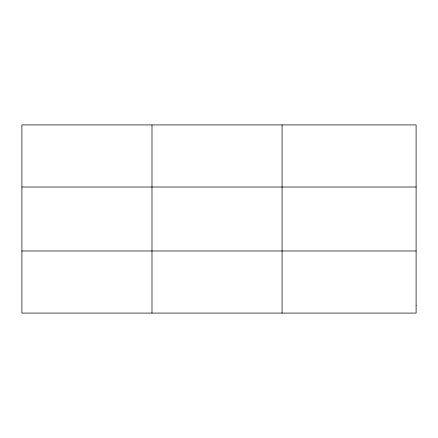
<?xml version="1.0" encoding="UTF-8"?>
<svg xmlns="http://www.w3.org/2000/svg" width="438" height="438" viewBox="0 0 438 438"><rect width="100%" height="100%" fill="white"/><g stroke="black" fill="none" stroke-linecap="round" stroke-linejoin="round"><path stroke-width="0.66" d="M151.986 124.923L151.986 313.077M282.072 124.923L282.072 313.077M21.9 187.015L416.1 187.015M21.9 250.985L416.1 250.985M416.1 305.313L416.1 313.077L21.9 313.077L21.9 124.923L416.1 124.923L416.1 305.313"/></g></svg>
